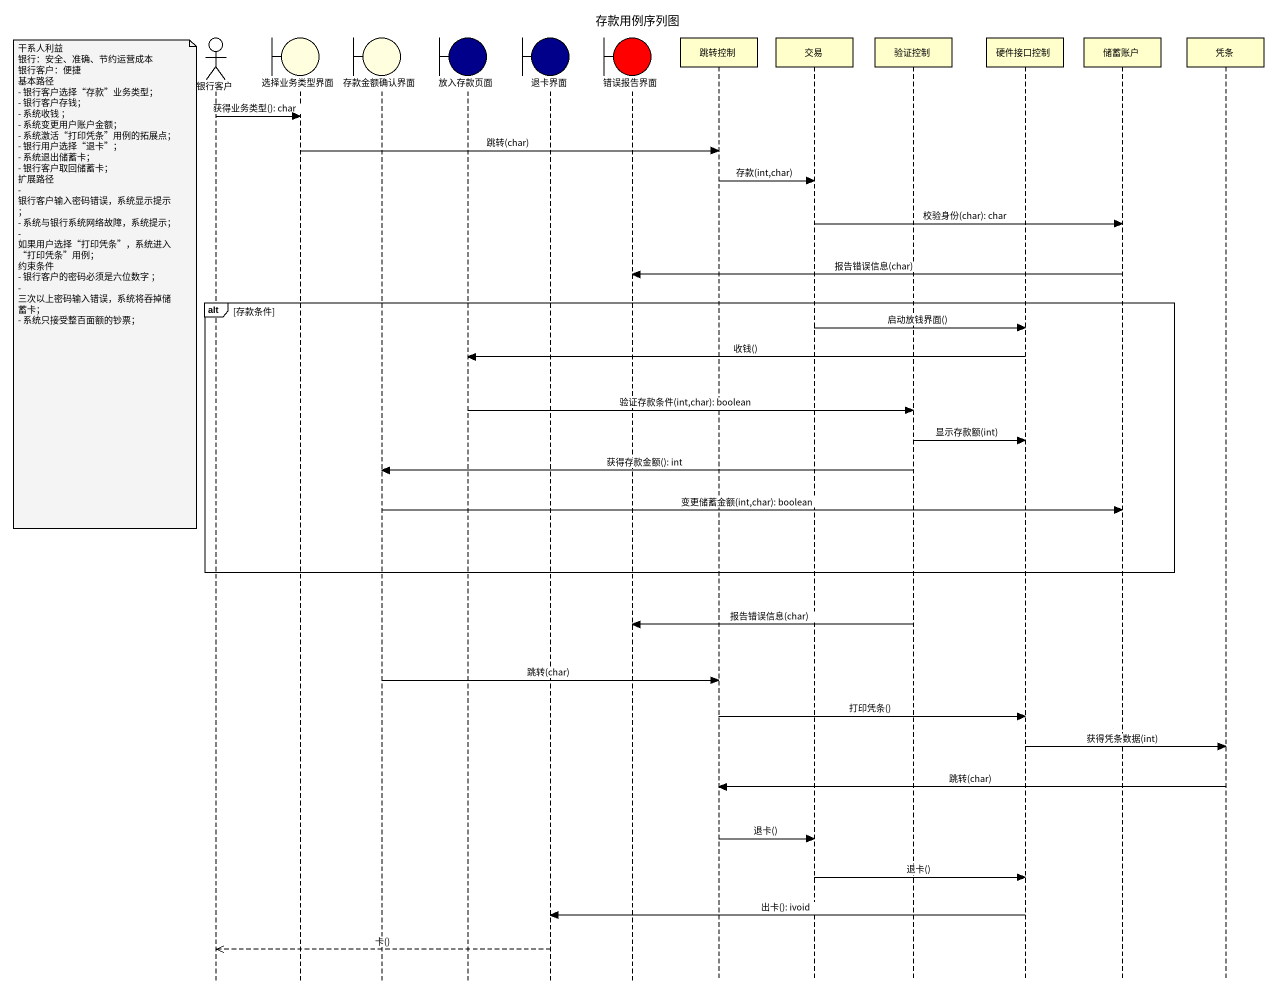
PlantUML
@startuml
title 存款用例序列图
hide footbox
actor 银行客户
boundary 选择业务类型界面 #FFFFE0
boundary 存款金额确认界面 #FFFFE0
boundary 放入存款页面 #00008B
boundary 退卡界面 #00008B
boundary 错误报告界面 #FF0000
participant 跳转控制
participant 交易
participant 验证控制
participant 硬件接口控制
participant 储蓄账户
participant 凭条

银行客户 -> 选择业务类型界面 : 获得业务类型(): char
选择业务类型界面 -> 跳转控制 : 跳转(char)
跳转控制 -> 交易 : 存款(int,char)
交易 -> 储蓄账户 : 校验身份(char): char
储蓄账户 -> 错误报告界面 : 报告错误信息(char)
note left of 银行客户
  干系人利益
  银行：安全、准确、节约运营成本
  银行客户：便捷
  基本路径
  - 银行客户选择“存款”业务类型；
  - 银行客户存钱；
  - 系统收钱 ；
  - 系统变更用户账户金额；
  - 系统激活“打印凭条”用例的拓展点；
  - 银行用户选择“退卡”；
  - 系统退出储蓄卡；
  - 银行客户取回储蓄卡；
  扩展路径
  - 银行客户输入密码错误，系统显示提示；
  - 系统与银行系统网络故障，系统提示；
  - 如果用户选择“打印凭条”，系统进入“打印凭条”用例；
  约束条件
  - 银行客户的密码必须是六位数字 ；
  - 三次以上密码输入错误，系统将吞掉储蓄卡；
  - 系统只接受整百面额的钞票；
end note
alt 存款条件
  交易 -> 硬件接口控制 : 启动放钱界面()
  硬件接口控制 -> 放入存款页面 : 收钱()
  放入存款页面 -> 验证控制 : 验证存款条件(int,char): boolean
  验证控制 -> 硬件接口控制 : 显示存款额(int)
  验证控制 -> 存款金额确认界面 : 获得存款金额(): int
  存款金额确认界面 -> 储蓄账户 : 变更储蓄金额(int,char): boolean
end
验证控制 -> 错误报告界面 : 报告错误信息(char)
存款金额确认界面 -> 跳转控制 : 跳转(char)
跳转控制 -> 硬件接口控制 : 打印凭条()
硬件接口控制 -> 凭条 : 获得凭条数据(int)
凭条 -> 跳转控制 : 跳转(char)
跳转控制 -> 交易 : 退卡()
交易 -> 硬件接口控制 : 退卡()
硬件接口控制 -> 退卡界面 : 出卡(): ivoid
退卡界面 -->> 银行客户 : 卡()
@enduml
